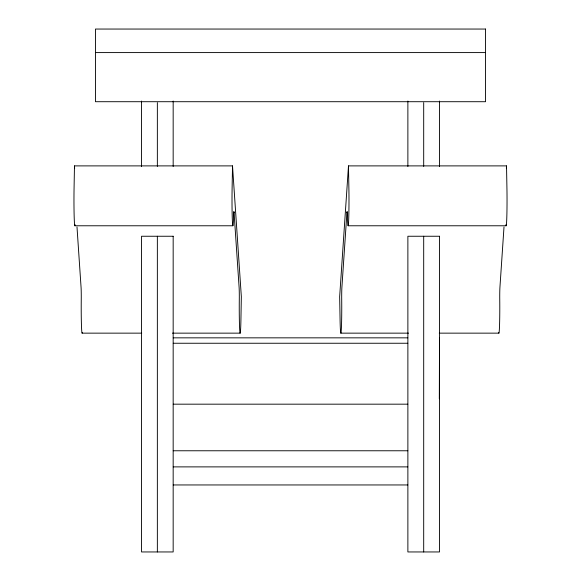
<?xml version="1.0" encoding="UTF-8"?>
<svg xmlns="http://www.w3.org/2000/svg" width="581" height="581" viewBox="0 0 581 581"><rect width="100%" height="100%" fill="white"/><g stroke="black" fill="none" stroke-linecap="round" stroke-linejoin="round"><path stroke-width="0.87" d="M439.323 398.769L439.505 337.844M234.056 212.443L239.111 287.384A10.545 0.37 -90 0 1 239.292 299.934A25.513 0.893 -90 0 0 239.779 330.967A25.513 0.893 -90 0 0 240.912 320.509L241.34 296.695L232.516 165.89L74.477 165.89L74.041 189.711A25.513 0.893 90 0 0 74.186 217.018A25.513 0.893 90 0 0 75.109 224.724M232.516 165.89L232.088 189.711A25.513 0.893 90 0 0 232.444 222.182A25.513 0.893 90 0 0 233.606 215.66A10.545 0.37 90 0 1 234.07 212.653M505.891 224.724A25.513 0.893 -90 0 0 506.814 217.018A25.513 0.893 -90 0 0 506.959 189.711L506.523 165.89L348.484 165.89L339.66 296.695L340.088 320.509A25.513 0.893 90 0 0 341.221 330.967A25.513 0.893 90 0 0 341.708 299.934A10.545 0.37 -90 0 1 341.889 287.384L346.944 212.443M506.356 168.432L506.523 165.89M504.003 226.982L499.929 287.384A10.545 0.37 90 0 0 499.747 299.934A25.513 0.893 -90 0 1 499.558 324.852A25.513 0.893 -90 0 1 498.709 332.564M95.458 52.588L485.542 52.588M74.855 225.777L232.901 225.777M348.099 225.777L506.145 225.777M82.124 333.145L141.728 333.145M172.434 333.145L240.164 333.145M340.836 333.145L408.566 333.145M439.272 333.145L498.876 333.145M173.24 337.844L407.804 337.844M173.24 343.248L407.804 343.248M173.24 404.173L407.804 404.173M173.24 450.769L407.804 450.769M173.24 466.884L407.804 466.884M173.24 484.953L407.804 484.953M74.477 165.89L74.644 168.432M76.997 226.982L81.071 287.384A10.545 0.37 -90 0 1 81.253 299.934A25.513 0.893 -90 0 0 81.442 324.852A25.513 0.893 -90 0 0 82.291 332.564M348.484 165.89L348.912 189.711A25.513 0.893 90 0 1 348.556 222.182A25.513 0.893 90 0 1 347.394 215.66A10.545 0.37 90 0 0 346.93 212.653M439.505 101.043L439.505 166.493M423.694 102.634L423.694 166.391M423.694 236.249L423.694 551.95M407.877 101.043L407.877 166.493M173.167 101.043L173.167 166.493M157.357 102.634L157.357 166.391M157.357 236.249L157.357 551.95M141.539 101.043L141.539 166.493M485.542 29.05L95.458 29.05L95.458 101.711L485.542 101.711L485.542 29.05M173.167 236.249L141.539 236.249L141.539 551.95L173.167 551.95L173.167 236.249M439.505 236.249L407.877 236.249L407.877 551.95L439.505 551.95L439.505 236.249"/></g></svg>
